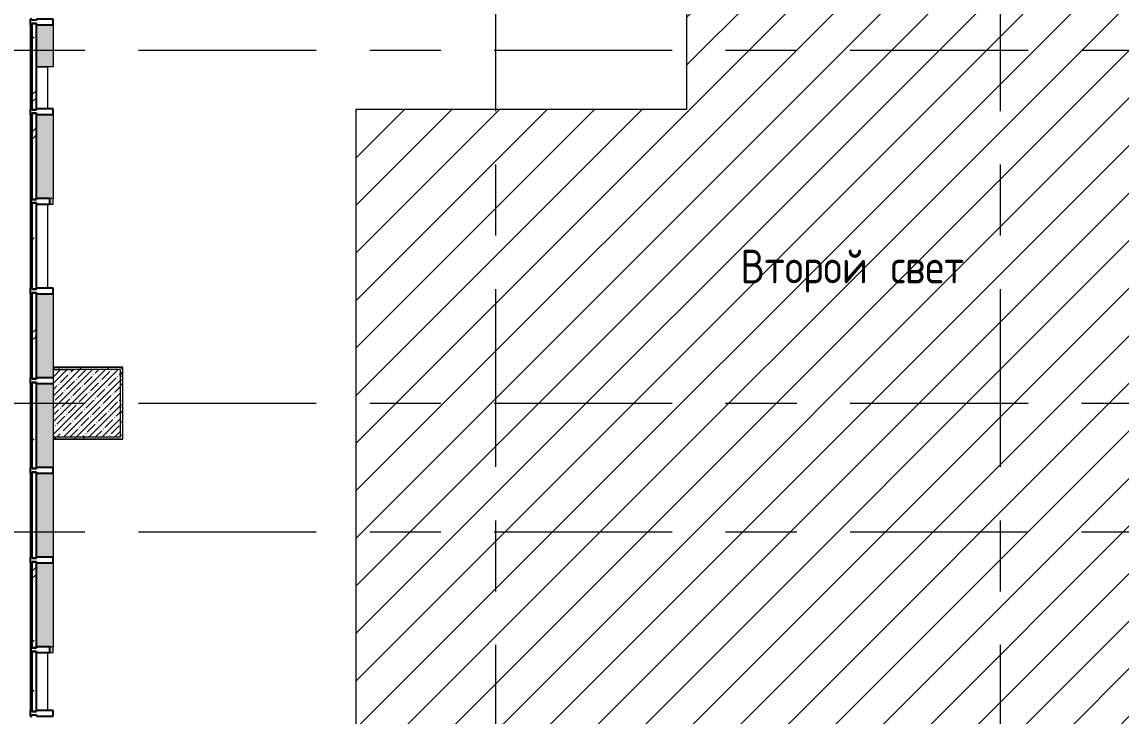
# Model space of a CAD drawing. Header units: millimetres. Extents: x -2766 to 205613, y -8553 to 29000.
# Drawn here: x 3782 to 13586, y 15358 to 21550 of the extents above; entities that cross this region are included whole.
import ezdxf

# ---------------------------------------------------------------- set-up
doc = ezdxf.new("R2010")
doc.units = ezdxf.units.MM
doc.linetypes.add('Осевая', pattern=[3175, 635, -476.25, 1587.5, -476.25])
for name, color, linetype, lineweight in [('A-DETL', 7, 'Continuous', 9), ('A-GLAZ-CURT', 7, 'Continuous', 9), ('A-GLAZ-CURT-1', 7, 'Continuous', 25), ('A-GLAZ-CWMG', 7, 'Continuous', 9), ('A-GLAZ-CWMG-1', 7, 'Continuous', 25), ('G-ANNO-TEXT', 7, 'Continuous', 9), ('I-WALL', 7, 'Continuous', 9), ('S-COLS', 7, 'Continuous', 9), ('Оси-2', 7, 'Осевая', 9)]:
    doc.layers.add(name, color=color, linetype=linetype, lineweight=lineweight)
for name, color, linetype, lineweight, true_color in [('A-DETL-GENF-1', 7, 'Continuous', 9, 0xc0c0c0), ('A-WALL-1', 9, 'Continuous', 9, 0x808080), ('A-WALL-FNSH-1', 9, 'Continuous', 9, 0x808080)]:
    doc.layers.add(name, color=color, linetype=linetype, lineweight=lineweight, true_color=true_color)
doc.styles.add('GOST Common_2', font='GOST_Common.ttf', dxfattribs={"width": 0.9, "height": 300})
pattern_1 = [(0, (0, 0), (121.92, 30.48), [10.058, -81.382, 10.058, -81.382, -487.68]), (0, (0, 0), (121.92, 30.48), [-182.88, 10.058, -172.822, 10.058, -81.382, -213.36]), (0, (0, 0), (121.92, 30.48), [-457.2, 10.058, -50.902, 10.058, -142.342]), (120, (45.72, 15.24), (-87.356454, 90.345817), [10.058, -81.382, 10.058, -81.382, -487.68]), (120, (45.72, 15.24), (-87.356454, 90.345817), [-182.88, 10.058, -172.822, 10.058, -81.382, -213.36]), (120, (45.72, 15.24), (-87.356454, 90.345817), [-457.2, 10.058, -50.902, 10.058, -142.342]), (240, (60.96, 76.2), (-34.563546, -120.825817), [10.058, -81.382, 10.058, -81.382, -487.68]), (240, (60.96, 76.2), (-34.563546, -120.825817), [-182.88, 10.058, -172.822, 10.058, -81.382, -213.36]), (240, (60.96, 76.2), (-34.563546, -120.825817), [-457.2, 10.058, -50.902, 10.058, -142.342])]

# ---------------------------------------------------------------- blocks, each defined once
blk = doc.blocks.new('Системная панель - Стекло - 40мм-22858442-План расстановки мебели и оборудования 2 этажа в осях 1-12')
at = {"layer": 'A-GLAZ-CURT'}
h = blk.add_hatch(dxfattribs=at)
h.set_pattern_fill('FP_18', color=256, style=0, pattern_type=2)
h.set_pattern_definition([(135, (19450.12, -3971.1), (-282.843, -282.843), [200, -600]), (135, (19550.12, -4171.1), (-282.843, -282.843), [600, -200]), (135, (19650.12, -3771.1), (-282.843, -282.843), [200, -600])])
h.paths.add_polyline_path([(385, 40), (-385, 40), (-385, 0), (385, 0)])
at = {"layer": 'A-GLAZ-CURT-1'}
for p, q in [((385, 40), (-385, 40)), ((-385, 40), (-385, 0)), ((-385, 0), (385, 0)), ((385, 0), (385, 40))]:
    blk.add_line(p, q, dxfattribs=at)
blk = doc.blocks.new('Системная панель - Стекло - 40мм-23190197-План расстановки мебели и оборудования 2 этажа в осях 1-12')
at = {"layer": 'A-GLAZ-CURT'}
h = blk.add_hatch(dxfattribs=at)
h.set_pattern_fill('FP_20', color=256, style=0, pattern_type=2)
h.set_pattern_definition([(135, (15566.62, -3971.1), (-282.843, -282.843), [200, -600]), (135, (15666.62, -4171.1), (-282.843, -282.843), [600, -200]), (135, (15766.62, -3771.1), (-282.843, -282.843), [200, -600])])
h.paths.add_polyline_path([(268.5, 40), (-268.5, 40), (-268.5, 0), (268.5, 0)])
at = {"layer": 'A-GLAZ-CURT-1'}
for p, q in [((268.5, 40), (-268.5, 40)), ((-268.5, 40), (-268.5, 0)), ((-268.5, 0), (268.5, 0)), ((268.5, 0), (268.5, 40))]:
    blk.add_line(p, q, dxfattribs=at)
blk = doc.blocks.new('Прямоугольный импост - Импост структурный с накладкой - 190мм-22858300-План расстановки мебели и оборудования 2 этажа в осях 1-12')
at = {"layer": 'A-GLAZ-CWMG-1'}
for p, q in [((-50, 0), (-50, 17)), ((-50, 17), (0, 17)), ((-40, 0), (-50, 0)), ((-40, -40), (-40, 0)), ((0, 0), (-10, 0)), ((-10, 0), (-10, -40)), ((0, 17), (0, 0)), ((-50, -190), (-50, -40)), ((-50, -40), (-40, -40)), ((-10, -40), (0, -40)), ((0, -40), (0, -190)), ((0, -190), (-50, -190))]:
    blk.add_line(p, q, dxfattribs=at)
blk = doc.blocks.new('Прямоугольный импост - Импост структурный с накладкой - 190мм-23186008-План расстановки мебели и оборудования 2 этажа в осях 1-12')
at = {"layer": 'A-GLAZ-CWMG'}
for points in [[(3854.1, 19975.1), (3871.1, 19975.1), (3871.1, 20725.1), (3854.1, 20725.1), (3854.1, 19982.1)], [(4061.1, 19975.1), (4061.1, 20725.1), (3911.1, 20725.1), (3911.1, 19975.1), (4031.1, 19975.1)]]:
    blk.add_hatch(color=256, dxfattribs=at).paths.add_polyline_path(points)
for p, q in [((3854.1, 20725.1), (3854.1, 19975.1)), ((4061.1, 20725.1), (4061.1, 19975.1)), ((3861.1, 19975.1), (3854.1, 19975.1)), ((4061.1, 19975.1), (4031.1, 19975.1))]:
    blk.add_line(p, q, dxfattribs=at)
blk = doc.blocks.new('Прямоугольный импост - Импост структурный с накладкой - 160мм-23190189-План расстановки мебели и оборудования 2 этажа в осях 1-12')
at = {"layer": 'A-GLAZ-CWMG'}
for p, q in [((3854.1, 15925.1), (3861.1, 15925.1)), ((3854.1, 15925.1), (3854.1, 15408.1)), ((4011.1, 15925.1), (4011.1, 15408.1))]:
    blk.add_line(p, q, dxfattribs=at)
blk = doc.blocks.new('Системная панель - Стекло - 40мм-V43-План расстановки мебели и оборудования 2 этажа в осях 1-12')
at = {"layer": 'A-GLAZ-CURT'}
h = blk.add_hatch(dxfattribs=at)
h.set_pattern_fill('FP_51', color=256, style=0, pattern_type=2)
h.set_pattern_definition([(135, (16250.12, -3971.1), (-282.843, -282.843), [200, -600]), (135, (16350.12, -4171.1), (-282.843, -282.843), [600, -200]), (135, (16450.12, -3771.1), (-282.843, -282.843), [200, -600])])
h.paths.add_polyline_path([(385, 40), (-385, 40), (-385, 0), (385, 0)])
at = {"layer": 'A-GLAZ-CURT-1'}
for p, q in [((385, 40), (-385, 40)), ((-385, 40), (-385, 0)), ((-385, 0), (385, 0)), ((385, 0), (385, 40))]:
    blk.add_line(p, q, dxfattribs=at)
blk = doc.blocks.new('Прямоугольный импост - Импост структурный с накладкой - 190мм-22856798-План расстановки мебели и оборудования 2 этажа в осях 1-12')
at = {"layer": 'A-GLAZ-CWMG-1'}
for p, q in [((-25, 0), (-25, 17)), ((-25, 17), (25, 17)), ((-15, 0), (-25, 0)), ((-15, -40), (-15, 0)), ((25, 0), (15, 0)), ((15, 0), (15, -40)), ((25, 17), (25, 0)), ((-25, -190), (-25, -40)), ((-25, -40), (-15, -40)), ((15, -40), (25, -40)), ((25, -40), (25, -190)), ((25, -190), (-25, -190))]:
    blk.add_line(p, q, dxfattribs=at)
blk = doc.blocks.new('Системная панель - Стекло - 40мм-22861488-План расстановки мебели и оборудования 2 этажа в осях 1-12')
at = {"layer": 'A-GLAZ-CURT'}
h = blk.add_hatch(dxfattribs=at)
h.set_pattern_fill('FP_52', color=256, style=0, pattern_type=2)
h.set_pattern_definition([(135, (21050.12, -3971.1), (-282.843, -282.843), [200, -600]), (135, (21150.12, -4171.1), (-282.843, -282.843), [600, -200]), (135, (21250.12, -3771.1), (-282.843, -282.843), [200, -600])])
h.paths.add_polyline_path([(385, 40), (-385, 40), (-385, 0), (385, 0)])
at = {"layer": 'A-GLAZ-CURT-1'}
for p, q in [((385, 40), (-385, 40)), ((-385, 40), (-385, 0)), ((-385, 0), (385, 0)), ((385, 0), (385, 40))]:
    blk.add_line(p, q, dxfattribs=at)
blk = doc.blocks.new('Прямоугольный импост - Импост структурный с накладкой - 190мм-23998948-План расстановки мебели и оборудования 2 этажа в осях 1-12')
at = {"layer": 'A-GLAZ-CWMG'}
for points in [[(3871.1, 21150.1), (3871.1, 21525.1), (3854.1, 21525.1), (3854.1, 21150.1)], [(4061.1, 21150.1), (4061.1, 21525.1), (3911.1, 21525.1), (3911.1, 21150.1)]]:
    blk.add_hatch(color=256, dxfattribs=at).paths.add_polyline_path(points)
for p, q in [((3854.1, 21525.1), (3854.1, 21150.1)), ((4061.1, 21525.1), (4061.1, 21150.1)), ((3871.1, 21150.1), (3854.1, 21150.1)), ((4061.1, 21150.1), (3911.1, 21150.1))]:
    blk.add_line(p, q, dxfattribs=at)
blk = doc.blocks.new('Прямоугольный импост - Импост структурный с накладкой - 160мм-V44-План расстановки мебели и оборудования 2 этажа в осях 1-12')
at = {"layer": 'A-GLAZ-CWMG'}
for p, q in [((3854.1, 19925.1), (3861.1, 19925.1)), ((3854.1, 19925.1), (3854.1, 19175.1)), ((4011.1, 19925.1), (4011.1, 19175.1))]:
    blk.add_line(p, q, dxfattribs=at)
blk = doc.blocks.new('Системная панель - Стекло - 40мм-V50-План расстановки мебели и оборудования 2 этажа в осях 1-12')
at = {"layer": 'A-GLAZ-CURT'}
h = blk.add_hatch(dxfattribs=at)
h.set_pattern_fill('FP_61', color=256, style=0, pattern_type=2)
h.set_pattern_definition([(135, (20250.12, -3971.1), (-282.843, -282.843), [200, -600]), (135, (20350.12, -4171.1), (-282.843, -282.843), [600, -200]), (135, (20450.12, -3771.1), (-282.843, -282.843), [200, -600])])
h.paths.add_polyline_path([(385, 40), (-385, 40), (-385, 0), (385, 0)])
at = {"layer": 'A-GLAZ-CURT-1'}
for p, q in [((385, 40), (-385, 40)), ((-385, 40), (-385, 0)), ((-385, 0), (385, 0)), ((385, 0), (385, 40))]:
    blk.add_line(p, q, dxfattribs=at)
blk = doc.blocks.new('Прямоугольный импост - Импост структурный с накладкой - 160мм-23998949-План расстановки мебели и оборудования 2 этажа в осях 1-12')
at = {"layer": 'A-GLAZ-CWMG'}
for p, q in [((3854.1, 21150.1), (3871.1, 21150.1)), ((3854.1, 21150.1), (3854.1, 20775.1)), ((3911.1, 21150.1), (4011.1, 21150.1)), ((4011.1, 21150.1), (4011.1, 20775.1))]:
    blk.add_line(p, q, dxfattribs=at)
blk = doc.blocks.new('BSC_Колонна _Прямоугольная - 600х600-17858062-План расстановки мебели и оборудования 2 этажа в осях 1-12')
at = {"layer": 'S-COLS'}
h = blk.add_hatch(dxfattribs=at)
h.set_pattern_fill('FP_65', color=256, style=0, pattern_type=2)
h.set_pattern_definition([(45, (-4360, -18150), (-57.02463, 57.02463), []), (45, (-4302.975, -18150), (-57.02463, 57.02463), [100.806, -20.161, 3.353, -16.808])])
h.paths.add_polyline_path([(-300, -300), (300, -300), (300, 300), (-300, 300)])
for p, q in [((300, 300), (-300, 300)), ((-300, 300), (-300, -300)), ((300, -300), (300, 300)), ((-300, -300), (300, -300))]:
    blk.add_line(p, q, dxfattribs=at)
blk = doc.blocks.new('Прямоугольный импост - Импост структурный с накладкой - 170мм-23998904-План расстановки мебели и оборудования 2 этажа в осях 1-12')
at = {"layer": 'A-GLAZ-CWMG-1'}
for p, q in [((-25, 0), (-25, 10)), ((-25, 10), (25, 10)), ((-15, 0), (-25, 0)), ((-15, -40), (-15, 0)), ((25, 0), (15, 0)), ((15, 0), (15, -40)), ((25, 10), (25, 0)), ((-25, -160), (-25, -40)), ((-25, -40), (-15, -40)), ((15, -40), (25, -40)), ((25, -40), (25, -160)), ((25, -160), (-25, -160))]:
    blk.add_line(p, q, dxfattribs=at)
blk = doc.blocks.new('Системная панель - Стекло - 40мм-23933787-План расстановки мебели и оборудования 2 этажа в осях 1-12')
at = {"layer": 'A-GLAZ-CURT'}
h = blk.add_hatch(dxfattribs=at)
h.set_pattern_fill('FP_78', color=256, style=0, pattern_type=2)
h.set_pattern_definition([(135, (17850.12, -3971.1), (-282.843, -282.843), [200, -600]), (135, (17950.12, -4171.1), (-282.843, -282.843), [600, -200]), (135, (18050.12, -3771.1), (-282.843, -282.843), [200, -600])])
h.paths.add_polyline_path([(385, 40), (-385, 40), (-385, 0), (385, 0)])
at = {"layer": 'A-GLAZ-CURT-1'}
for p, q in [((385, 40), (-385, 40)), ((-385, 40), (-385, 0)), ((-385, 0), (385, 0)), ((385, 0), (385, 40))]:
    blk.add_line(p, q, dxfattribs=at)
blk = doc.blocks.new('Прямоугольный импост - Импост структурный с накладкой - 190мм-23933782-План расстановки мебели и оборудования 2 этажа в осях 1-12')
at = {"layer": 'A-GLAZ-CWMG'}
for points in [[(3871.1, 17750.1), (3871.1, 18325.1), (3854.1, 18325.1), (3854.1, 17750.1)], [(4061.1, 17750.1), (4060, 18325.1), (3911.1, 18325.1), (3911.1, 17750.1), (4060, 17750.1)]]:
    blk.add_hatch(color=256, dxfattribs=at).paths.add_polyline_path(points)
for p, q in [((3854.1, 18325.1), (3854.1, 17750.1)), ((4061.1, 17850), (4061.1, 17750.1))]:
    blk.add_line(p, q, dxfattribs=at)
blk = doc.blocks.new('Прямоугольный импост - Импост структурный с накладкой - 190мм-V71-План расстановки мебели и оборудования 2 этажа в осях 1-12')
at = {"layer": 'A-GLAZ-CWMG-1'}
for p, q in [((-25, 0), (-25, 17)), ((-25, 17), (25, 17)), ((-15, 0), (-25, 0)), ((-15, -40), (-15, 0)), ((25, 0), (15, 0)), ((15, 0), (15, -40)), ((25, 17), (25, 0)), ((-25, -188.9), (-25, -40)), ((-25, -40), (-15, -40)), ((15, -40), (25, -40)), ((25, -40), (25, -188.9))]:
    blk.add_line(p, q, dxfattribs=at)
blk = doc.blocks.new('Прямоугольный импост - Импост структурный с накладкой - 190мм-23933784-План расстановки мебели и оборудования 2 этажа в осях 1-12')
at = {"layer": 'A-GLAZ-CWMG'}
for points in [[(3871.1, 17575.1), (3871.1, 17750.1), (3854.1, 17750.1), (3854.1, 17575.1)], [(4061.1, 17575.1), (4061.1, 17750.1), (3911.1, 17750.1), (3911.1, 17575.1)]]:
    blk.add_hatch(color=256, dxfattribs=at).paths.add_polyline_path(points)
for p, q in [((3854.1, 17750.1), (3854.1, 17575.1)), ((4061.1, 17750.1), (4061.1, 17575.1))]:
    blk.add_line(p, q, dxfattribs=at)
blk = doc.blocks.new('Прямоугольный импост - Импост структурный с накладкой - 190мм-23933747-План расстановки мебели и оборудования 2 этажа в осях 1-12')
at = {"layer": 'A-GLAZ-CWMG'}
for points in [[(3871.1, 18375.1), (3871.1, 18950.1), (3854.1, 18950.1), (3854.1, 18375.1)], [(4060, 18375.1), (4060, 18950.1), (3911.1, 18950.1), (3911.1, 18375.1)]]:
    blk.add_hatch(color=256, dxfattribs=at).paths.add_polyline_path(points)
for p, q in [((3854.1, 18950.1), (3854.1, 18375.1)), ((4061.1, 18950.1), (4061.1, 18450))]:
    blk.add_line(p, q, dxfattribs=at)
blk = doc.blocks.new('Системная панель - Стекло - 40мм-V78-План расстановки мебели и оборудования 2 этажа в осях 1-12')
at = {"layer": 'A-GLAZ-CURT-1'}
for p, q in [((385, 40), (-385, 40)), ((-385, 40), (-385, 0)), ((-385, 0), (385, 0)), ((385, 0), (385, 40))]:
    blk.add_line(p, q, dxfattribs=at)
blk = doc.blocks.new('Прямоугольный импост - Импост структурный с накладкой - 190мм-V27-План расстановки мебели и оборудования 2 этажа в осях 1-12')
at = {"layer": 'A-GLAZ-CWMG'}
for points in [[(3871.1, 24775.1), (3871.1, 25525.1), (3854.1, 25525.1), (3854.1, 24775.1)], [(4061.1, 24775.1), (4061.1, 25525.1), (3911.1, 25525.1), (3911.1, 24775.1)]]:
    blk.add_hatch(color=256, dxfattribs=at).paths.add_polyline_path(points)
for p, q in [((3854.1, 25525.1), (3854.1, 24775.1)), ((4061.1, 25525.1), (4061.1, 24775.1))]:
    blk.add_line(p, q, dxfattribs=at)
blk = doc.blocks.new('Системная панель - Стекло - 40мм-23933750-План расстановки мебели и оборудования 2 этажа в осях 1-12')
at = {"layer": 'A-GLAZ-CURT'}
h = blk.add_hatch(dxfattribs=at)
h.set_pattern_fill('FP_86', color=256, style=0, pattern_type=2)
h.set_pattern_definition([(135, (18650.12, -3971.1), (-282.843, -282.843), [200, -600]), (135, (18750.12, -4171.1), (-282.843, -282.843), [600, -200]), (135, (18850.12, -3771.1), (-282.843, -282.843), [200, -600])])
h.paths.add_polyline_path([(385, 40), (-385, 40), (-385, 0), (385, 0)])
at = {"layer": 'A-GLAZ-CURT-1'}
for p, q in [((385, 40), (-385, 40)), ((-385, 40), (-385, 0)), ((-385, 0), (385, 0)), ((385, 0), (385, 40))]:
    blk.add_line(p, q, dxfattribs=at)
blk = doc.blocks.new('Прямоугольный импост - Импост структурный с накладкой - 190мм-23933749-План расстановки мебели и оборудования 2 этажа в осях 1-12')
at = {"layer": 'A-GLAZ-CWMG'}
for points in [[(3871.1, 18950.1), (3871.1, 19125.1), (3854.1, 19125.1), (3854.1, 18950.1)], [(4061.1, 18950.1), (4061.1, 19125.1), (3911.1, 19125.1), (3911.1, 18950.1)]]:
    blk.add_hatch(color=256, dxfattribs=at).paths.add_polyline_path(points)
for p, q in [((3854.1, 19125.1), (3854.1, 18950.1)), ((4061.1, 19125.1), (4061.1, 18950.1))]:
    blk.add_line(p, q, dxfattribs=at)
blk = doc.blocks.new('Прямоугольный импост - Импост структурный с накладкой - 190мм-23998909-План расстановки мебели и оборудования 2 этажа в осях 1-12')
at = {"layer": 'A-GLAZ-CWMG'}
h = blk.add_hatch(color=256, dxfattribs=at)
h.paths.add_polyline_path([(25, -160), (25, -190), (-25, -190), (-25, -160), (23, -160)])
h.paths.add_polyline_path([(25, 13.3), (25, 10), (-25, 10), (-25, 17), (25, 17)])
for p, q in [((-25, 17), (25, 17)), ((25, -190), (-25, -190)), ((25, -160), (25, -190))]:
    blk.add_line(p, q, dxfattribs=at)

msp = doc.modelspace()

# ---------------------------------------------------------------- hatches: boundary and pattern name
at = {"layer": 'A-DETL-GENF-1'}
h = msp.add_hatch(dxfattribs=at)
h.set_pattern_fill('FP_105', color=256, style=0, pattern_type=2)
h.set_pattern_definition([(45, (0, 0), (-212.132, 212.132), [])])
h.paths.add_polyline_path([(13405.6, 15200), (13710.3, 15200), (13710.3, 27150), (4660, 27150), (4660, 26500), (4060, 26500), (4060, 25750), (9710, 25750), (9710, 20770), (6760, 20770), (6760, 15200), (12077.8, 15200)])
at = {"layer": 'I-WALL'}
h = msp.add_hatch(dxfattribs=at)
h.set_pattern_fill('FP_87', color=256, style=0, pattern_type=2)
h.set_pattern_definition(pattern_1)
h.paths.add_polyline_path([(4238.2, 18450), (4660, 18450), (4660, 18469.2), (4066.2, 18470.3), (4066.1, 18450.3), (4110.9, 18450.2)])
h = msp.add_hatch(dxfattribs=at)
h.set_pattern_fill('FP_87', color=256, style=0, pattern_type=2)
h.set_pattern_definition(pattern_1)
h.paths.add_polyline_path([(4680, 17850), (4680, 18469.2), (4660, 18469.2), (4660, 17850)])
h = msp.add_hatch(dxfattribs=at)
h.set_pattern_fill('FP_87', color=256, style=0, pattern_type=2)
h.set_pattern_definition(pattern_1)
h.paths.add_polyline_path([(4660, 17830), (4680, 17830), (4680, 17850), (4064.8, 17850), (4064.8, 17830), (4110.9, 17830)])

# ---------------------------------------------------------------- linework, layer by layer
at = {"layer": 'A-DETL'}
for p, q in [((9710, 25750), (9710, 20770)), ((9710, 20770), (6760, 20770)), ((6760, 20770), (6760, 15200))]:
    msp.add_line(p, q, dxfattribs=at)
at = {"layer": 'A-WALL-1'}
for p, q in [((4066.2, 18470.3), (4066.1, 18450.3)), ((4066.1, 18450.3), (4238.2, 18450)), ((4680, 18469.2), (4066.2, 18470.3)), ((4064.8, 17850), (4064.8, 17830)), ((4064.8, 17830), (4680, 17830))]:
    msp.add_line(p, q, dxfattribs=at)
at = {"layer": 'A-WALL-FNSH-1'}
for p, q in [((4681, 18470.2), (4060, 18470.2)), ((4060, 18470.2), (4060, 18469.2)), ((4060, 18469.2), (4680, 18469.2)), ((4680, 18469.2), (4680, 17830)), ((4681, 17829), (4681, 18470.2)), ((4064.8, 17830), (4064.8, 17829)), ((4064.8, 17829), (4681, 17829))]:
    msp.add_line(p, q, dxfattribs=at)
at = {"layer": 'Оси-2'}
for p, q in [((8010, 593.7), (8010, 24898.1)), ((12510, 593.7), (12510, 24898.1)), ((534, 21300), (35990, 21300)), ((534, 18150), (35990, 18150)), ((534, 17000), (35990, 17000))]:
    msp.add_line(p, q, dxfattribs=at)

# ---------------------------------------------------------------- block references
at = {"layer": 'A-GLAZ-CURT', "rotation": 269.9999999999999}
for name, p in [('Системная панель - Стекло - 40мм-22861488-План расстановки мебели и оборудования 2 этажа в осях 1-12', (3871.1, 21150.1)), ('Системная панель - Стекло - 40мм-V50-План расстановки мебели и оборудования 2 этажа в осях 1-12', (3871.1, 20350.1)), ('Системная панель - Стекло - 40мм-22858442-План расстановки мебели и оборудования 2 этажа в осях 1-12', (3871.1, 19550.1)), ('Системная панель - Стекло - 40мм-23933750-План расстановки мебели и оборудования 2 этажа в осях 1-12', (3871.1, 18750.1)), ('Системная панель - Стекло - 40мм-23933787-План расстановки мебели и оборудования 2 этажа в осях 1-12', (3871.1, 17950.1)), ('Системная панель - Стекло - 40мм-V78-План расстановки мебели и оборудования 2 этажа в осях 1-12', (3871.1, 17150.1)), ('Системная панель - Стекло - 40мм-V43-План расстановки мебели и оборудования 2 этажа в осях 1-12', (3871.1, 16350.1)), ('Системная панель - Стекло - 40мм-23190197-План расстановки мебели и оборудования 2 этажа в осях 1-12', (3871.1, 15666.6))]:
    msp.add_blockref(name, p, dxfattribs=at)
at = {"layer": 'A-GLAZ-CWMG', "extrusion": (0, 0, -1), "rotation": 270.0000000000001}
for name, p in [('Прямоугольный импост - Импост структурный с накладкой - 190мм-22856798-План расстановки мебели и оборудования 2 этажа в осях 1-12', (-3871.1, 21550.1)), ('Прямоугольный импост - Импост структурный с накладкой - 190мм-22856798-План расстановки мебели и оборудования 2 этажа в осях 1-12', (-3871.1, 20750.1)), ('Прямоугольный импост - Импост структурный с накладкой - 190мм-23998909-План расстановки мебели и оборудования 2 этажа в осях 1-12', (-3871.1, 19950.1)), ('Прямоугольный импост - Импост структурный с накладкой - 170мм-23998904-План расстановки мебели и оборудования 2 этажа в осях 1-12', (-3871.1, 19950.1)), ('Прямоугольный импост - Импост структурный с накладкой - 190мм-22856798-План расстановки мебели и оборудования 2 этажа в осях 1-12', (-3871.1, 19150.1)), ('Прямоугольный импост - Импост структурный с накладкой - 190мм-V71-План расстановки мебели и оборудования 2 этажа в осях 1-12', (-3871.1, 18350.1)), ('Прямоугольный импост - Импост структурный с накладкой - 190мм-22856798-План расстановки мебели и оборудования 2 этажа в осях 1-12', (-3871.1, 17550.1)), ('Прямоугольный импост - Импост структурный с накладкой - 190мм-22856798-План расстановки мебели и оборудования 2 этажа в осях 1-12', (-3871.1, 16750.1)), ('Прямоугольный импост - Импост структурный с накладкой - 190мм-23998909-План расстановки мебели и оборудования 2 этажа в осях 1-12', (-3871.1, 15950.1)), ('Прямоугольный импост - Импост структурный с накладкой - 170мм-23998904-План расстановки мебели и оборудования 2 этажа в осях 1-12', (-3871.1, 15950.1)), ('Прямоугольный импост - Импост структурный с накладкой - 190мм-22858300-План расстановки мебели и оборудования 2 этажа в осях 1-12', (-3871.1, 15358.1))]:
    msp.add_blockref(name, p, dxfattribs=at)
at = {"layer": 'A-GLAZ-CWMG'}
for name, p in [('Прямоугольный импост - Импост структурный с накладкой - 190мм-23998948-План расстановки мебели и оборудования 2 этажа в осях 1-12', (0, 0)), ('Прямоугольный импост - Импост структурный с накладкой - 160мм-23998949-План расстановки мебели и оборудования 2 этажа в осях 1-12', (0, 0)), ('Прямоугольный импост - Импост структурный с накладкой - 190мм-23186008-План расстановки мебели и оборудования 2 этажа в осях 1-12', (0, 0)), ('Прямоугольный импост - Импост структурный с накладкой - 160мм-V44-План расстановки мебели и оборудования 2 этажа в осях 1-12', (0, 0)), ('Прямоугольный импост - Импост структурный с накладкой - 190мм-23933749-План расстановки мебели и оборудования 2 этажа в осях 1-12', (0, 0)), ('Прямоугольный импост - Импост структурный с накладкой - 190мм-23933747-План расстановки мебели и оборудования 2 этажа в осях 1-12', (0, 0)), ('Прямоугольный импост - Импост структурный с накладкой - 190мм-23933782-План расстановки мебели и оборудования 2 этажа в осях 1-12', (0, 0)), ('Прямоугольный импост - Импост структурный с накладкой - 190мм-23933784-План расстановки мебели и оборудования 2 этажа в осях 1-12', (0, 0)), ('Прямоугольный импост - Импост структурный с накладкой - 190мм-V27-План расстановки мебели и оборудования 2 этажа в осях 1-12', (0, -8000)), ('Прямоугольный импост - Импост структурный с накладкой - 190мм-23186008-План расстановки мебели и оборудования 2 этажа в осях 1-12', (0, -4000)), ('Прямоугольный импост - Импост структурный с накладкой - 160мм-23190189-План расстановки мебели и оборудования 2 этажа в осях 1-12', (0, 0))]:
    msp.add_blockref(name, p, dxfattribs=at)
at = {"layer": 'S-COLS'}
msp.add_blockref('BSC_Колонна _Прямоугольная - 600х600-17858062-План расстановки мебели и оборудования 2 этажа в осях 1-12', (4360, 18150), dxfattribs=at)

# ---------------------------------------------------------------- texts
at = {"layer": 'G-ANNO-TEXT', "char_height": 300, "attachment_point": 1, "style": 'GOST Common_2'}
for s, insert, width in [('Второй', (10191.5, 19517.9), 1507.974), ('\\fGOST Common|b0|i0|c204|p34|;\\W.9; ', (11435.7, 19517.9), 115.443), ('свет', (11531, 19517.9), 966.835)]:
    msp.add_mtext(s, dxfattribs=dict(at, insert=insert, width=width))

doc.saveas('drawing.dxf')
